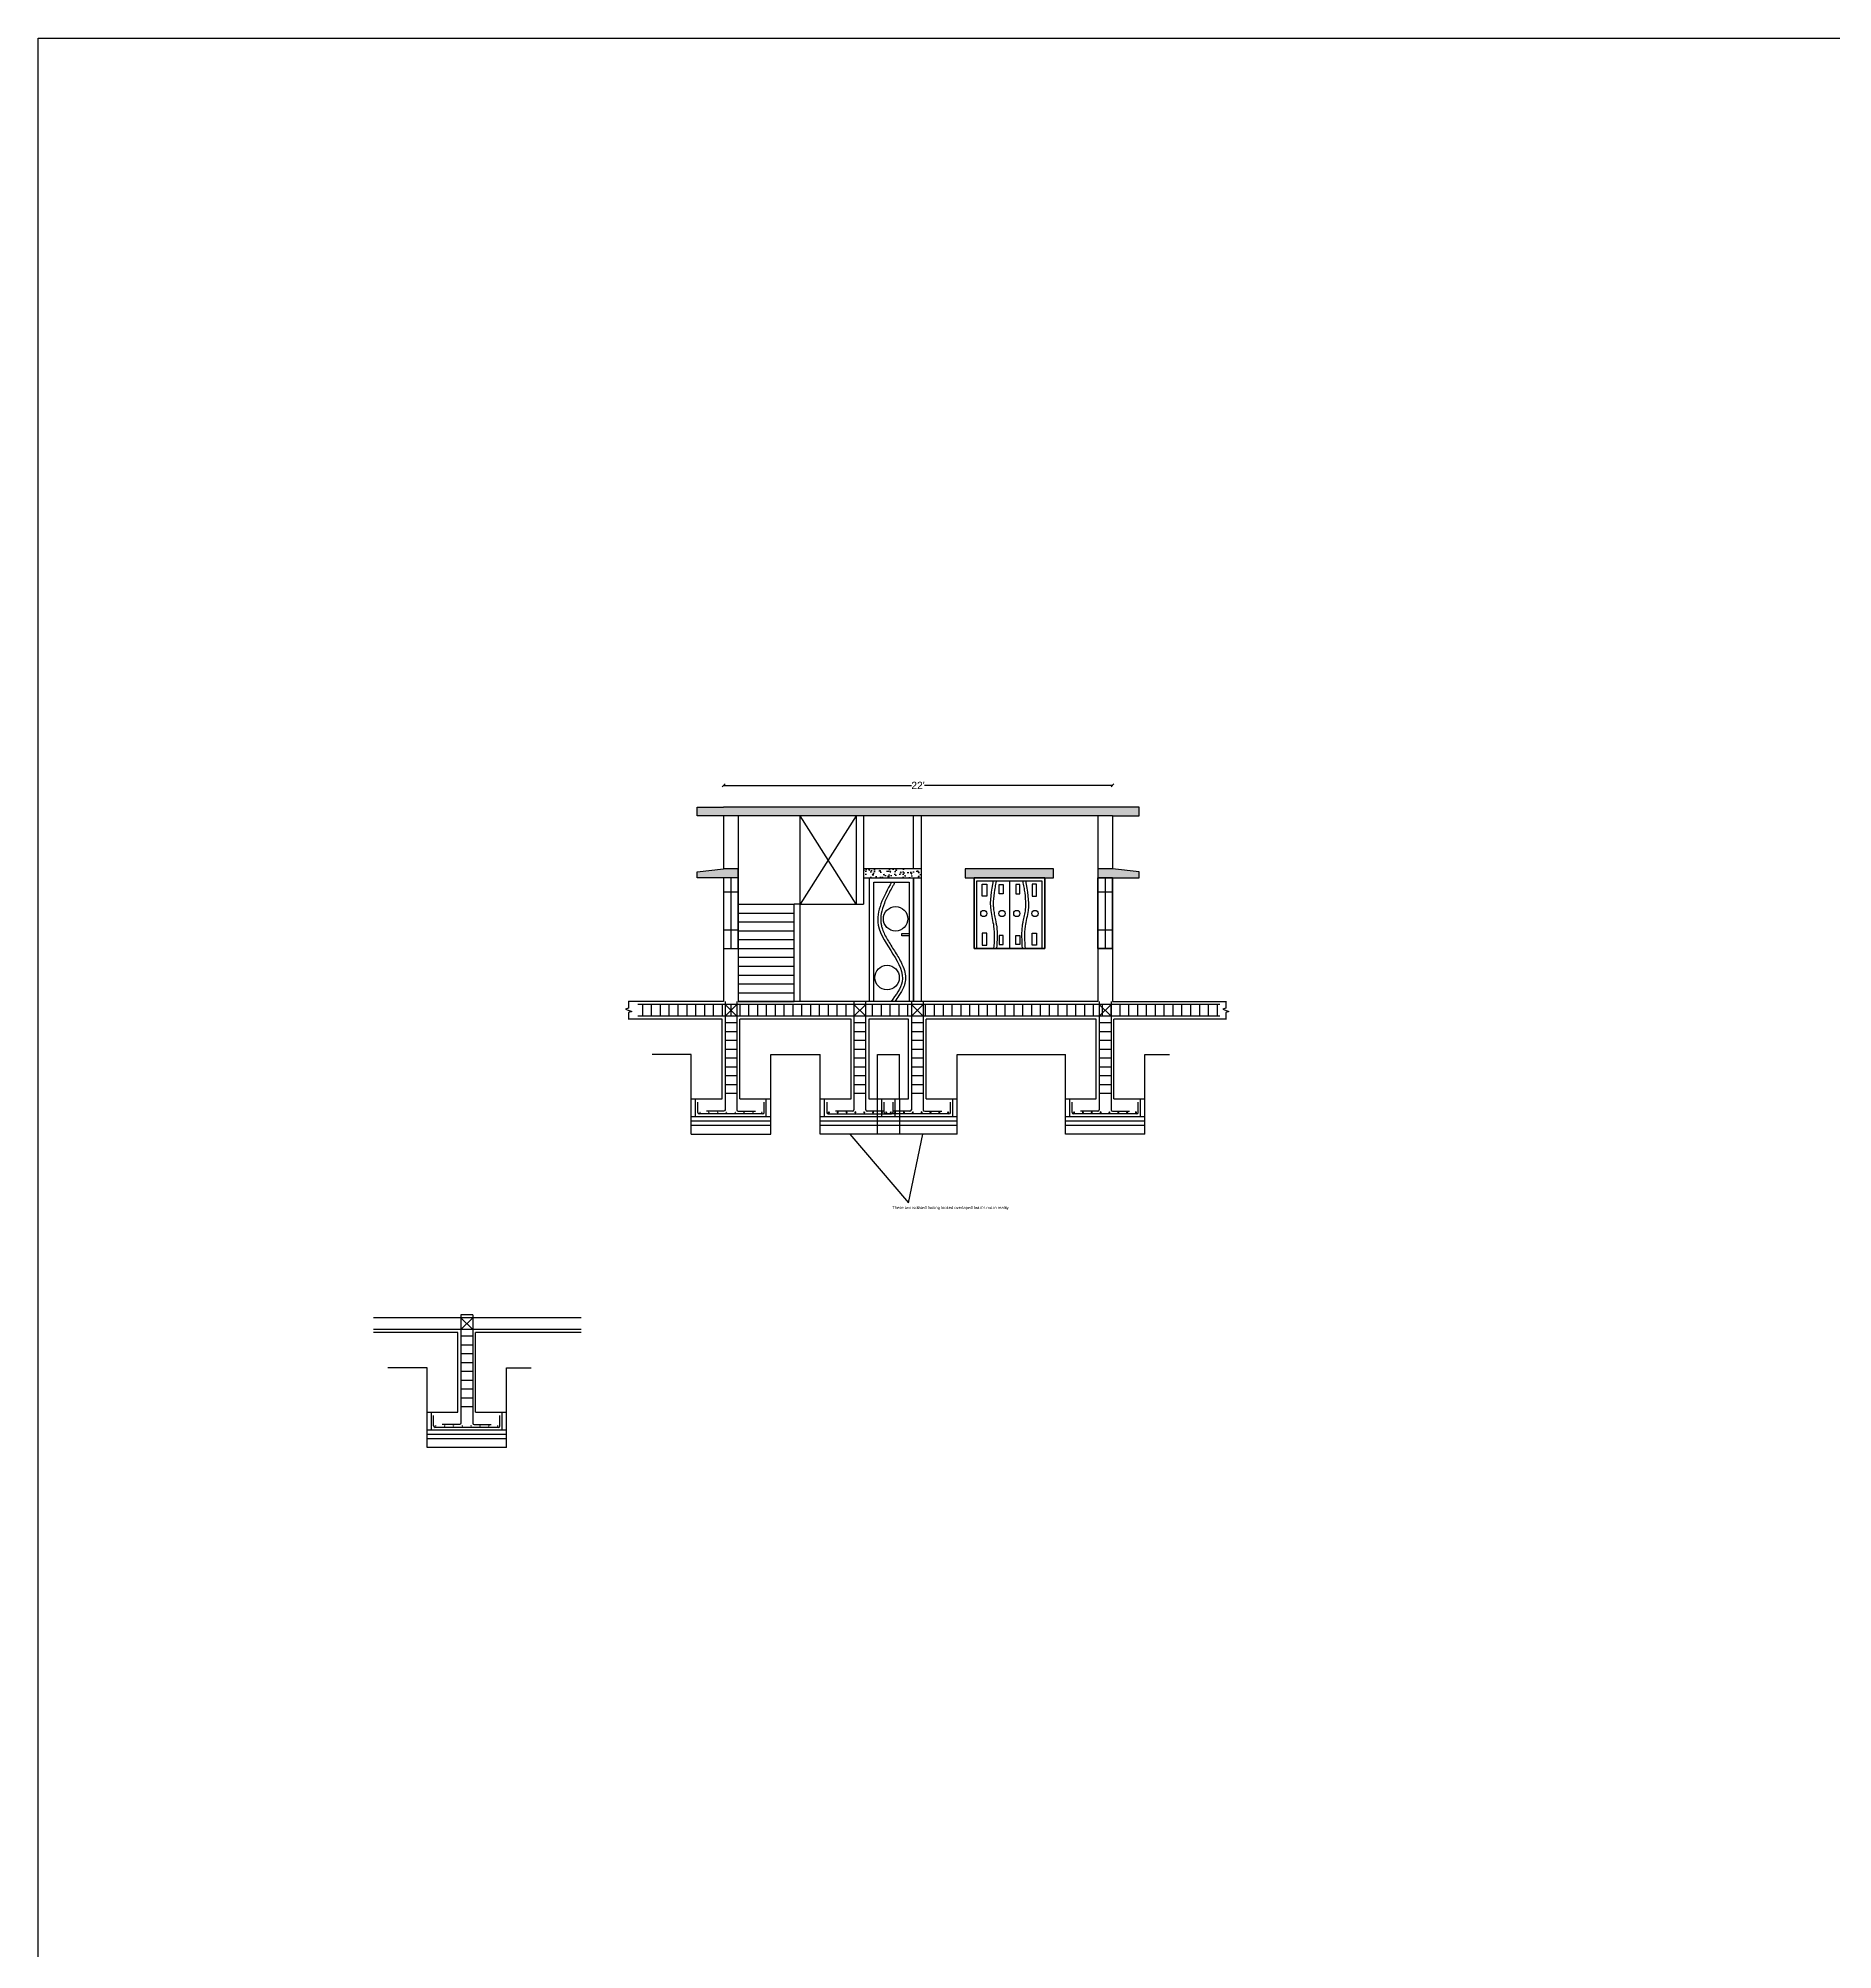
# Model space of a CAD drawing. Header units: inches. Extents: x -8688 to 264, y -379 to 2217.
# Drawn here: x -8688 to -7469, y 919 to 2217 of the extents above; entities that cross this region are included whole.
import ezdxf

# ---------------------------------------------------------------- set-up
doc = ezdxf.new("R2010")
doc.units = ezdxf.units.IN
doc.header["$MEASUREMENT"] = 0
doc.layers.add('W', color=60, linetype='Continuous')
doc.styles.get("Standard").update_dxf_attribs({"font": 'arial.ttf'})
doc.dimstyles.get("Standard").update_dxf_attribs({"dimtxt": 5, "dimasz": 2, "dimexe": 0.18, "dimexo": 0.0625, "dimgap": 0.09, "dimtad": 0, "dimtih": 1, "dimtoh": 1, "dimdec": 3, "dimdsep": 46, "dimlunit": 3, "dimtxsty": 'Standard', "dimblk": 'OBLIQUE', "dimcen": 2, "dimse1": 1, "dimse2": 1, "dimclrd": 2, "dimadec": 0, "dimazin": 0, "dimtfac": 1, "dimtdec": 3, "dimtofl": 0, "dimtmove": 0, "dimatfit": 3, "dimfxl": 1, "dimtolj": 1, "dimtzin": 0, "dimarcsym": 0})
pattern_1 = [(50, (-9908.541, 882.909), (7.172602, -0.627521), [0.75, -8.25]), (355, (-9908.541, 882.909), (-1.387513, 7.521921), [0.6, -6.6]), (100.45144, (-9907.943, 882.857), (5.785088, 6.8944), [0.637402, -7.01142]), (46.1842, (-9908.541, 884.909), (10.672413, -1.655193), [1.125, -12.375]), (96.63564, (-9907.652, 884.771), (9.34662, 9.741186), [0.956103, -10.51714]), (351.18416, (-9908.541, 884.909), (9.34662, 9.741186), [0.9, -9.9]), (21, (-9907.541, 884.409), (5.96907, -4.026189), [0.75, -8.25]), (326, (-9907.541, 884.409), (2.433153, 7.2515), [0.6, -6.6]), (71.45144, (-9907.0436, 884.0736), (8.402224, 3.225312), [0.637402, -7.01142]), (37.5, (-9908.541, 882.909), (0.1215986, 3.3289385), [0, -6.52, 0, -6.7, 0, -6.625]), (7.5, (-9908.541, 882.909), (2.6306954, 3.944117), [0, -3.82, 0, -6.37, 0, -2.525]), (327.5, (-9910.771, 882.909), (5.3382244, -0.2255487), [0, -2.5, 0, -7.8, 0, -10.35]), (317.5, (-9911.771, 882.909), (5.831862, 1.00105), [0, -3.25, 0, -5.18, 0, -7.35])]

# ---------------------------------------------------------------- blocks, each defined once
blk = doc.blocks.new('_Oblique')
at = {"color": 0, "linetype": 'ByBlock', "lineweight": -2}
blk.add_line((-0.5, -0.5), (0.5, 0.5), dxfattribs=at)
blk = doc.blocks.new('*D27')
at = {"color": 2, "lineweight": -2, "transparency": 16777216}
for p, q in [((-8222.4, 1709.3), (-8094.8, 1709.3)), ((-7958.4, 1709.3), (-8086, 1709.3))]:
    blk.add_line(p, q, dxfattribs=at)
at = {"layer": 'Defpoints', "color": 0, "transparency": 16777216}
for p in [(-8222.4, 1709.3), (-8222.4, 1688.6), (-7958.4, 1694.6)]:
    blk.add_point(p, dxfattribs=at)
at = {"color": 2, "lineweight": -2, "transparency": 16777216, "xscale": 2, "yscale": 2, "zscale": 2, "rotation": 180}
blk.add_blockref('_Oblique', (-8222.4, 1709.3), dxfattribs=at)
at = {"color": 2, "lineweight": -2, "transparency": 16777216, "xscale": 2, "yscale": 2, "zscale": 2}
blk.add_blockref('_Oblique', (-7958.4, 1709.3), dxfattribs=at)
at = {"color": 0, "transparency": 16777216, "insert": (-8090.4, 1709.3), "char_height": 5, "attachment_point": 5}
blk.add_mtext("\\A1;22'", dxfattribs=at)

msp = doc.modelspace()

# ---------------------------------------------------------------- hatches: boundary and pattern name
h = msp.add_hatch()
h.set_pattern_fill('AR-CONC', color=256)
h.set_pattern_definition(pattern_1)
h.paths.add_polyline_path([(-8222.3819, 1694.5892), (-8240.3819, 1694.5892), (-8240.3819, 1688.5892), (-8222.3819, 1688.5892), (-8088.3819, 1688.5892), (-7968.3819, 1688.5892), (-7958.3819, 1688.5892), (-7940.3819, 1688.5892), (-7940.3819, 1694.5892), (-7958.3819, 1694.5892)])
h.paths.add_polyline_path([(-8222.3819, 1646.5892), (-8212.3819, 1646.5892), (-8212.3819, 1652.5892), (-8222.3819, 1652.5892), (-8240.3819, 1650.5892), (-8240.3819, 1646.5892)])
h.paths.add_polyline_path([(-7958.3819, 1646.5892), (-7940.3819, 1646.5892), (-7940.3819, 1650.5892), (-7958.3819, 1652.5892), (-7968.3819, 1652.5892), (-7968.3819, 1646.5892)])
h.paths.add_polyline_path([(-8004.3819, 1646.5892), (-7998.3819, 1646.5892), (-7998.3819, 1652.5892), (-8058.3819, 1652.5892), (-8058.3819, 1646.5892), (-8052.3819, 1646.5892)])
h = msp.add_hatch()
h.set_pattern_fill('AR-CONC', color=256)
h.set_pattern_definition(pattern_1)
h.paths.add_polyline_path([(-8093.3819, 1646.5892), (-8088.3819, 1646.5892), (-8088.3819, 1652.5892), (-8127.3819, 1652.5892), (-8127.3819, 1646.5892), (-8123.3819, 1646.5892)])

# ---------------------------------------------------------------- linework, layer by layer
for p, q in [((-8240.3819, 1688.5892), (-8240.3819, 1694.5892)), ((-8240.3819, 1694.5892), (-8222.3819, 1694.5892)), ((-8222.3819, 1688.5892), (-8240.3819, 1688.5892)), ((-7958.3819, 1694.5892), (-8222.3819, 1694.5892)), ((-8088.3819, 1688.5892), (-8222.3819, 1688.5892)), ((-8222.3819, 1688.5892), (-8222.3819, 1652.5892)), ((-8212.3819, 1688.5892), (-8212.3819, 1562.5892)), ((-8170.3819, 1628.5892), (-8170.3819, 1688.5892)), ((-8132.3819, 1628.5892), (-8170.3819, 1688.5892)), ((-8132.3819, 1688.5892), (-8170.3819, 1628.5892)), ((-8132.3819, 1688.5892), (-8132.3819, 1628.5892)), ((-8127.3819, 1688.5892), (-8127.3819, 1628.5892)), ((-8093.3819, 1652.5892), (-8093.3819, 1688.5892)), ((-8088.3819, 1688.5892), (-8088.3819, 1562.5892)), ((-7968.3819, 1688.5892), (-8088.3819, 1688.5892)), ((-7958.3819, 1688.5892), (-7968.3819, 1688.5892)), ((-7968.3819, 1688.5892), (-7968.3819, 1562.5892)), ((-7940.3819, 1694.5892), (-7958.3819, 1694.5892)), ((-7958.3819, 1688.5892), (-7958.3819, 1652.5892)), ((-7958.3819, 1688.5892), (-7940.3819, 1688.5892)), ((-7940.3819, 1688.5892), (-7940.3819, 1694.5892)), ((-8240.3819, 1650.5892), (-8222.3819, 1652.5892)), ((-8240.3819, 1646.5892), (-8240.3819, 1650.5892)), ((-8212.3819, 1652.5892), (-8222.3819, 1652.5892)), ((-8212.3819, 1646.5892), (-8212.3819, 1652.5892)), ((-7958.3819, 1652.5892), (-7968.3819, 1652.5892)), ((-7940.3819, 1650.5892), (-7958.3819, 1652.5892)), ((-7940.3819, 1646.5892), (-7940.3819, 1650.5892)), ((-8222.3819, 1646.5892), (-8240.3819, 1646.5892)), ((-8212.3819, 1646.5892), (-8222.3819, 1646.5892)), ((-8222.3819, 1646.5892), (-8222.3819, 1562.5892)), ((-8093.3819, 1562.5892), (-8093.3819, 1646.5892)), ((-8028.3819, 1646.5892), (-8052.3819, 1646.5892)), ((-8052.3819, 1646.5892), (-8052.3819, 1598.5892)), ((-8004.3819, 1646.5892), (-8028.3819, 1646.5892)), ((-8004.3819, 1598.5892), (-8004.3819, 1646.5892)), ((-7968.3819, 1598.5892), (-7968.3819, 1646.5892)), ((-7968.3819, 1646.5892), (-7958.3819, 1646.5892)), ((-7963.3819, 1646.5892), (-7963.3819, 1598.5892)), ((-7958.3819, 1646.5892), (-7958.3819, 1562.5892)), ((-7958.3819, 1646.5892), (-7940.3819, 1646.5892)), ((-7958.3819, 1646.5892), (-7958.3819, 1598.5892)), ((-8212.3819, 1628.5892), (-8174.3819, 1628.5892)), ((-8212.3819, 1622.5892), (-8174.3819, 1622.5892)), ((-8174.3819, 1562.5892), (-8174.3819, 1628.5892)), ((-8170.3819, 1628.5892), (-8174.3819, 1628.5892)), ((-8170.3819, 1562.5892), (-8170.3819, 1628.5892)), ((-8170.3819, 1628.5892), (-8127.3819, 1628.5892)), ((-8212.3819, 1616.5892), (-8174.3819, 1616.5892)), ((-8212.3819, 1610.5892), (-8174.3819, 1610.5892)), ((-8212.3819, 1604.5892), (-8174.3819, 1604.5892)), ((-8212.3819, 1598.5892), (-8174.3819, 1598.5892)), ((-8052.3819, 1598.5892), (-8004.3819, 1598.5892)), ((-7958.3819, 1598.5892), (-7968.3819, 1598.5892)), ((-8212.3819, 1592.5892), (-8174.3819, 1592.5892)), ((-8212.3819, 1586.5892), (-8174.3819, 1586.5892)), ((-8212.3819, 1580.5892), (-8174.3819, 1580.5892)), ((-8212.3819, 1574.5892), (-8174.3819, 1574.5892)), ((-8222.3819, 1562.5892), (-8286.8265, 1562.5892)), ((-8213.3819, 1552.5892), (-8221.3819, 1560.5892)), ((-8213.3819, 1560.5892), (-8221.3819, 1552.5892)), ((-8212.3819, 1568.5892), (-8174.3819, 1568.5892)), ((-8132.3819, 1562.5892), (-8212.3819, 1562.5892)), ((-8212.3819, 1562.5892), (-8174.3819, 1562.5892)), ((-8125.8819, 1552.5892), (-8133.8819, 1560.5892)), ((-8125.8819, 1560.5892), (-8133.8819, 1552.5892)), ((-8127.3819, 1562.5892), (-8132.3819, 1562.5892)), ((-8093.3819, 1562.5892), (-8127.3819, 1562.5892)), ((-8086.8819, 1562.5892), (-8094.8819, 1562.5892)), ((-8086.8819, 1552.5892), (-8094.8819, 1560.5892)), ((-8086.8819, 1560.5892), (-8094.8819, 1552.5892)), ((-8088.3819, 1562.5892), (-8093.3819, 1562.5892)), ((-7968.3819, 1562.5892), (-8088.3819, 1562.5892)), ((-7959.3819, 1552.5892), (-7967.3819, 1560.5892)), ((-7959.3819, 1560.5892), (-7967.3819, 1552.5892)), ((-7958.3819, 1562.5892), (-7881.5289, 1562.5892)), ((-8280.5927, 1550.5892), (-8286.8265, 1550.5892)), ((-8223.3819, 1496.5892), (-8223.3819, 1550.5892)), ((-8211.3819, 1496.5892), (-8211.3819, 1550.5892)), ((-8096.8819, 1496.5892), (-8096.8819, 1550.5892)), ((-8052.1382, 1550.5892), (-8084.8819, 1550.5892)), ((-8084.8819, 1496.5892), (-8084.8819, 1550.5892)), ((-7990.3819, 1550.5892), (-8084.8819, 1550.5892)), ((-7969.3819, 1550.5892), (-7990.3819, 1550.5892)), ((-7969.3819, 1496.5892), (-7969.3819, 1550.5892)), ((-7957.3819, 1496.5892), (-7957.3819, 1550.5892)), ((-7885.6382, 1550.5892), (-7957.3819, 1550.5892)), ((-7881.5289, 1550.5892), (-7885.6382, 1550.5892)), ((-8244.3819, 1526.5892), (-8270.9027, 1526.5892)), ((-8244.3819, 1496.5892), (-8244.3819, 1526.5892)), ((-8190.3819, 1496.5892), (-8190.3819, 1526.5892)), ((-8190.3819, 1526.5892), (-8156.8819, 1526.5892)), ((-8117.8819, 1496.5892), (-8117.8819, 1526.5892)), ((-8117.8819, 1526.5892), (-8102.8819, 1526.5892)), ((-8063.8819, 1496.5892), (-8063.8819, 1526.5892)), ((-8063.8819, 1526.5892), (-7990.3819, 1526.5892)), ((-7990.3819, 1496.5892), (-7990.3819, 1526.5892)), ((-7936.3819, 1496.5892), (-7936.3819, 1526.5892)), ((-7936.3819, 1526.5892), (-7919.5914, 1526.5892)), ((-8244.3819, 1472.5892), (-8244.3819, 1496.5892)), ((-8244.3819, 1496.5892), (-8223.3819, 1496.5892)), ((-8241.3819, 1484.5892), (-8241.3819, 1496.5892)), ((-8211.3819, 1496.5892), (-8190.3819, 1496.5892)), ((-8193.3819, 1484.5892), (-8193.3819, 1496.5892)), ((-8190.3819, 1472.5892), (-8190.3819, 1496.5892)), ((-8153.8819, 1484.5892), (-8153.8819, 1496.5892)), ((-8117.8819, 1472.5892), (-8117.8819, 1496.5892)), ((-8117.8819, 1496.5892), (-8096.8819, 1496.5892)), ((-8114.8819, 1484.5892), (-8114.8819, 1496.5892)), ((-8105.8819, 1484.5892), (-8105.8819, 1496.5892)), ((-8084.8819, 1496.5892), (-8063.8819, 1496.5892)), ((-8066.8819, 1484.5892), (-8066.8819, 1496.5892)), ((-8063.8819, 1472.5892), (-8063.8819, 1496.5892)), ((-7990.3819, 1472.5892), (-7990.3819, 1496.5892)), ((-7990.3819, 1496.5892), (-7969.3819, 1496.5892)), ((-7987.3819, 1484.5892), (-7987.3819, 1496.5892)), ((-7957.3819, 1496.5892), (-7936.3819, 1496.5892)), ((-7939.3819, 1484.5892), (-7939.3819, 1496.5892)), ((-7936.3819, 1472.5892), (-7936.3819, 1496.5892)), ((-8244.3819, 1484.5892), (-8190.3819, 1484.5892)), ((-8244.3819, 1481.5892), (-8190.3819, 1481.5892)), ((-8156.8819, 1484.5892), (-8102.8819, 1484.5892)), ((-8156.8819, 1481.5892), (-8102.8819, 1481.5892)), ((-8117.8819, 1484.5892), (-8063.8819, 1484.5892)), ((-8117.8819, 1481.5892), (-8063.8819, 1481.5892)), ((-7990.3819, 1484.5892), (-7936.3819, 1484.5892)), ((-7990.3819, 1481.5892), (-7936.3819, 1481.5892)), ((-8244.3819, 1478.5892), (-8190.3819, 1478.5892)), ((-8244.3819, 1472.5892), (-8190.3819, 1472.5892)), ((-8156.8819, 1478.5892), (-8102.8819, 1478.5892)), ((-8136.7494, 1472.5892), (-8096.7617, 1425.8034)), ((-8117.8819, 1478.5892), (-8063.8819, 1478.5892)), ((-8063.8819, 1472.5892), (-8117.8819, 1472.5892)), ((-8096.7617, 1425.8034), (-8087.1941, 1472.5892)), ((-7990.3819, 1478.5892), (-7936.3819, 1478.5892)), ((-7936.3819, 1472.5892), (-7990.3819, 1472.5892)), ((-8402.7027, 1283.8437), (-8402.7027, 1337.8437)), ((-8392.7027, 1339.8437), (-8400.7027, 1347.8437)), ((-8392.7027, 1347.8437), (-8400.7027, 1339.8437)), ((-8390.7027, 1283.8437), (-8390.7027, 1337.8437)), ((-8423.7027, 1313.8437), (-8450.2236, 1313.8437)), ((-8423.7027, 1283.8437), (-8423.7027, 1313.8437)), ((-8369.7027, 1283.8437), (-8369.7027, 1313.8437)), ((-8369.7027, 1313.8437), (-8352.9122, 1313.8437)), ((-8423.7027, 1259.8437), (-8423.7027, 1283.8437)), ((-8423.7027, 1283.8437), (-8402.7027, 1283.8437)), ((-8420.7027, 1271.8437), (-8420.7027, 1283.8437)), ((-8390.7027, 1283.8437), (-8369.7027, 1283.8437)), ((-8372.7027, 1271.8437), (-8372.7027, 1283.8437)), ((-8369.7027, 1259.8437), (-8369.7027, 1283.8437)), ((-8423.7027, 1271.8437), (-8369.7027, 1271.8437)), ((-8423.7027, 1268.8437), (-8369.7027, 1268.8437)), ((-8423.7027, 1265.8437), (-8369.7027, 1265.8437)), ((-8369.7027, 1259.8437), (-8423.7027, 1259.8437))]:
    msp.add_line(p, q)
at = {"color": 40, "true_color": 0xf8d731}
for p, q in [((-8088.3819, 1652.5892), (-8127.3819, 1652.5892)), ((-8127.3819, 1652.5892), (-8127.3819, 1646.5892)), ((-7998.3819, 1652.5892), (-8058.3819, 1652.5892)), ((-8058.3819, 1652.5892), (-8058.3819, 1646.5892)), ((-7998.3819, 1646.5892), (-7998.3819, 1652.5892)), ((-8127.3819, 1646.5892), (-8123.3819, 1646.5892)), ((-8120.3819, 1562.5892), (-8120.3819, 1643.5892)), ((-8120.3819, 1643.5892), (-8096.3819, 1643.5892)), ((-8096.3819, 1643.5892), (-8096.3819, 1562.5892)), ((-8093.3819, 1646.5892), (-8088.3819, 1646.5892)), ((-8058.3819, 1646.5892), (-8052.3819, 1646.5892)), ((-8052.3819, 1598.5892), (-8052.3819, 1646.5892)), ((-8052.3819, 1646.5892), (-7998.3819, 1646.5892)), ((-8052.3819, 1646.5892), (-8004.3819, 1646.5892)), ((-8050.3819, 1598.5892), (-8050.3819, 1644.5892)), ((-8050.3819, 1644.5892), (-8006.3819, 1644.5892)), ((-8028.3819, 1644.5892), (-8028.3819, 1598.5892)), ((-8006.3819, 1644.5892), (-8006.3819, 1598.5892)), ((-8004.3819, 1646.5892), (-8004.3819, 1598.5892)), ((-8004.3819, 1598.5892), (-8052.3819, 1598.5892))]:
    msp.add_line(p, q, dxfattribs=at)
at = {"color": 1}
for p, q in [((-8277.2192, 1552.5892), (-8277.2192, 1560.5892)), ((-8271.2192, 1552.5892), (-8271.2192, 1560.5892)), ((-8265.2192, 1552.5892), (-8265.2192, 1560.5892)), ((-8259.2192, 1552.5892), (-8259.2192, 1560.5892)), ((-8253.2192, 1552.5892), (-8253.2192, 1560.5892)), ((-8247.2192, 1552.5892), (-8247.2192, 1560.5892)), ((-8241.2192, 1552.5892), (-8241.2192, 1560.5892)), ((-8235.2192, 1552.5892), (-8235.2192, 1560.5892)), ((-8229.2192, 1552.5892), (-8229.2192, 1560.5892)), ((-8223.2192, 1552.5892), (-8223.2192, 1560.5892)), ((-8217.2192, 1552.5892), (-8217.2192, 1560.5892)), ((-8211.2192, 1552.5892), (-8211.2192, 1560.5892)), ((-8205.2192, 1552.5892), (-8205.2192, 1560.5892)), ((-8199.2192, 1552.5892), (-8199.2192, 1560.5892)), ((-8193.2192, 1552.5892), (-8193.2192, 1560.5892)), ((-8156.8819, 1560.5892), (-8193.0927, 1560.5892)), ((-8187.2192, 1552.5892), (-8187.2192, 1560.5892)), ((-8181.2192, 1552.5892), (-8181.2192, 1560.5892)), ((-8175.2192, 1552.5892), (-8175.2192, 1560.5892)), ((-8169.2192, 1552.5892), (-8169.2192, 1560.5892)), ((-8163.2192, 1552.5892), (-8163.2192, 1560.5892)), ((-8157.2192, 1552.5892), (-8157.2192, 1560.5892)), ((-8052.1382, 1560.5892), (-8156.8819, 1560.5892)), ((-8151.2192, 1552.5892), (-8151.2192, 1560.5892)), ((-8145.2192, 1552.5892), (-8145.2192, 1560.5892)), ((-8139.2192, 1552.5892), (-8139.2192, 1560.5892)), ((-8133.8819, 1562.5892), (-8133.8819, 1489.1059)), ((-8125.8819, 1489.1059), (-8125.8819, 1562.5892)), ((-8121.2192, 1552.5892), (-8121.2192, 1560.5892)), ((-8115.2192, 1552.5892), (-8115.2192, 1560.5892)), ((-8109.2192, 1552.5892), (-8109.2192, 1560.5892)), ((-8103.2192, 1552.5892), (-8103.2192, 1560.5892)), ((-8097.2192, 1552.5892), (-8097.2192, 1560.5892)), ((-8094.8819, 1562.5892), (-8094.8819, 1489.1059)), ((-8086.8819, 1562.5892), (-8086.8819, 1489.1059)), ((-8085.2192, 1552.5892), (-8085.2192, 1560.5892)), ((-8079.2192, 1552.5892), (-8079.2192, 1560.5892)), ((-8073.2192, 1552.5892), (-8073.2192, 1560.5892)), ((-8067.2192, 1552.5892), (-8067.2192, 1560.5892)), ((-8061.2192, 1552.5892), (-8061.2192, 1560.5892)), ((-8055.2192, 1552.5892), (-8055.2192, 1560.5892)), ((-8049.2192, 1552.5892), (-8049.2192, 1560.5892)), ((-8043.2192, 1552.5892), (-8043.2192, 1560.5892)), ((-8037.2192, 1552.5892), (-8037.2192, 1560.5892)), ((-8031.2192, 1552.5892), (-8031.2192, 1560.5892)), ((-7885.6382, 1560.5892), (-8026.5927, 1560.5892)), ((-8025.2192, 1552.5892), (-8025.2192, 1560.5892)), ((-8019.2192, 1552.5892), (-8019.2192, 1560.5892)), ((-8013.2192, 1552.5892), (-8013.2192, 1560.5892)), ((-8007.2192, 1552.5892), (-8007.2192, 1560.5892)), ((-8001.2192, 1552.5892), (-8001.2192, 1560.5892)), ((-7995.2192, 1552.5892), (-7995.2192, 1560.5892)), ((-7989.2192, 1552.5892), (-7989.2192, 1560.5892)), ((-7983.2192, 1552.5892), (-7983.2192, 1560.5892)), ((-7977.2192, 1552.5892), (-7977.2192, 1560.5892)), ((-7971.2192, 1552.5892), (-7971.2192, 1560.5892)), ((-7967.3819, 1562.5892), (-7967.3819, 1489.1059)), ((-7965.2192, 1552.5892), (-7965.2192, 1560.5892)), ((-7959.3819, 1562.5892), (-7959.3819, 1489.1059)), ((-7959.2192, 1552.5892), (-7959.2192, 1560.5892)), ((-7953.2192, 1552.5892), (-7953.2192, 1560.5892)), ((-7947.2192, 1552.5892), (-7947.2192, 1560.5892)), ((-7941.2192, 1552.5892), (-7941.2192, 1560.5892)), ((-7935.2192, 1552.5892), (-7935.2192, 1560.5892)), ((-7929.2192, 1552.5892), (-7929.2192, 1560.5892)), ((-7923.2192, 1552.5892), (-7923.2192, 1560.5892)), ((-7917.2192, 1552.5892), (-7917.2192, 1560.5892)), ((-7911.2192, 1552.5892), (-7911.2192, 1560.5892)), ((-7905.2192, 1552.5892), (-7905.2192, 1560.5892)), ((-7899.2192, 1552.5892), (-7899.2192, 1560.5892)), ((-7893.2192, 1552.5892), (-7893.2192, 1560.5892)), ((-7887.2192, 1552.5892), (-7887.2192, 1560.5892)), ((-8213.3819, 1548.1059), (-8221.3819, 1548.1059)), ((-8156.8819, 1552.5892), (-8193.0927, 1552.5892)), ((-8052.1382, 1552.5892), (-8156.8819, 1552.5892)), ((-8117.8819, 1552.5892), (-8154.0927, 1552.5892)), ((-8125.8819, 1548.1059), (-8133.8819, 1548.1059)), ((-8013.1382, 1552.5892), (-8117.8819, 1552.5892)), ((-8086.8819, 1548.1059), (-8094.8819, 1548.1059)), ((-7990.3819, 1552.5892), (-8026.5927, 1552.5892)), ((-7885.6382, 1552.5892), (-7990.3819, 1552.5892)), ((-7959.3819, 1548.1059), (-7967.3819, 1548.1059)), ((-8213.3819, 1542.1059), (-8221.3819, 1542.1059)), ((-8213.3819, 1536.1059), (-8221.3819, 1536.1059)), ((-8125.8819, 1542.1059), (-8133.8819, 1542.1059)), ((-8125.8819, 1536.1059), (-8133.8819, 1536.1059)), ((-8086.8819, 1542.1059), (-8094.8819, 1542.1059)), ((-8086.8819, 1536.1059), (-8094.8819, 1536.1059)), ((-7959.3819, 1542.1059), (-7967.3819, 1542.1059)), ((-7959.3819, 1536.1059), (-7967.3819, 1536.1059)), ((-8213.3819, 1530.1059), (-8221.3819, 1530.1059)), ((-8213.3819, 1524.1059), (-8221.3819, 1524.1059)), ((-8125.8819, 1530.1059), (-8133.8819, 1530.1059)), ((-8125.8819, 1524.1059), (-8133.8819, 1524.1059)), ((-8086.8819, 1530.1059), (-8094.8819, 1530.1059)), ((-8086.8819, 1524.1059), (-8094.8819, 1524.1059)), ((-7959.3819, 1530.1059), (-7967.3819, 1530.1059)), ((-7959.3819, 1524.1059), (-7967.3819, 1524.1059)), ((-8213.3819, 1518.1059), (-8221.3819, 1518.1059)), ((-8213.3819, 1512.1059), (-8221.3819, 1512.1059)), ((-8213.3819, 1506.1059), (-8221.3819, 1506.1059)), ((-8125.8819, 1518.1059), (-8133.8819, 1518.1059)), ((-8125.8819, 1512.1059), (-8133.8819, 1512.1059)), ((-8125.8819, 1506.1059), (-8133.8819, 1506.1059)), ((-8086.8819, 1518.1059), (-8094.8819, 1518.1059)), ((-8086.8819, 1512.1059), (-8094.8819, 1512.1059)), ((-8086.8819, 1506.1059), (-8094.8819, 1506.1059)), ((-7959.3819, 1518.1059), (-7967.3819, 1518.1059)), ((-7959.3819, 1512.1059), (-7967.3819, 1512.1059)), ((-7959.3819, 1506.1059), (-7967.3819, 1506.1059)), ((-8239.8819, 1487.2187), (-8239.8819, 1494.2187)), ((-8213.3819, 1500.1059), (-8221.3819, 1500.1059)), ((-8194.8819, 1487.2187), (-8194.8819, 1494.2187)), ((-8125.8819, 1500.1059), (-8133.8819, 1500.1059)), ((-8113.3819, 1487.2187), (-8113.3819, 1494.2187)), ((-8086.8819, 1500.1059), (-8094.8819, 1500.1059)), ((-8068.3819, 1487.2187), (-8068.3819, 1494.2187)), ((-7985.8819, 1487.2187), (-7985.8819, 1494.2187)), ((-7959.3819, 1500.1059), (-7967.3819, 1500.1059)), ((-7940.8819, 1487.2187), (-7940.8819, 1494.2187)), ((-8195.8819, 1486.2187), (-8238.8819, 1486.2187)), ((-8134.8819, 1488.1059), (-8146.5042, 1488.1059)), ((-8113.2595, 1488.1059), (-8124.8819, 1488.1059)), ((-8069.3819, 1486.2187), (-8112.3819, 1486.2187)), ((-8095.8819, 1488.1059), (-8107.5042, 1488.1059)), ((-8085.8819, 1488.1059), (-8074.2595, 1488.1059)), ((-7941.8819, 1486.2187), (-7984.8819, 1486.2187)), ((-7968.3819, 1488.1059), (-7980.0042, 1488.1059)), ((-7958.3819, 1488.1059), (-7946.7595, 1488.1059)), ((-8392.7027, 1335.3604), (-8400.7027, 1335.3604)), ((-8392.7027, 1329.3604), (-8400.7027, 1329.3604)), ((-8392.7027, 1323.3604), (-8400.7027, 1323.3604)), ((-8392.7027, 1317.3604), (-8400.7027, 1317.3604)), ((-8392.7027, 1311.3604), (-8400.7027, 1311.3604)), ((-8392.7027, 1305.3604), (-8400.7027, 1305.3604)), ((-8392.7027, 1299.3604), (-8400.7027, 1299.3604)), ((-8392.7027, 1293.3604), (-8400.7027, 1293.3604)), ((-8392.7027, 1287.3604), (-8400.7027, 1287.3604)), ((-8419.2027, 1274.4732), (-8419.2027, 1281.4732)), ((-8375.2027, 1273.4732), (-8418.2027, 1273.4732)), ((-8374.2027, 1274.4732), (-8374.2027, 1281.4732))]:
    msp.add_line(p, q, dxfattribs=at)
for points in [[(-8687.598, 2216.6133), (-3216.8643, 2216.6133), (-3216.8643, -379.0827), (-8687.598, -379.0827)], [(-8046.8189, 1642.2581), (-8043.7496, 1642.2581), (-8043.7496, 1634.2258), (-8046.8189, 1634.2258)], [(-8035.4184, 1641.966), (-8032.6413, 1641.966), (-8032.6413, 1635.6862), (-8035.4184, 1635.6862)], [(-8021.3453, 1641.966), (-8024.1224, 1641.966), (-8024.1224, 1635.6862), (-8021.3453, 1635.6862)], [(-8009.9448, 1642.2581), (-8013.0142, 1642.2581), (-8013.0142, 1634.2258), (-8009.9448, 1634.2258)], [(-8046.8189, 1600.9203), (-8043.7496, 1600.9203), (-8043.7496, 1608.9526), (-8046.8189, 1608.9526)], [(-8035.4184, 1601.2124), (-8032.6413, 1601.2124), (-8032.6413, 1607.4922), (-8035.4184, 1607.4922)], [(-8021.3453, 1601.2124), (-8024.1224, 1601.2124), (-8024.1224, 1607.4922), (-8021.3453, 1607.4922)], [(-8009.9448, 1600.9203), (-8013.0142, 1600.9203), (-8013.0142, 1608.9526), (-8009.9448, 1608.9526)]]:
    msp.add_lwpolyline(points, close=True)
at = {"color": 40, "true_color": 0xf8d731}
msp.add_lwpolyline([(-8123.3819, 1562.5892), (-8123.3819, 1646.5892), (-8093.3819, 1646.5892), (-8093.3819, 1562.5892)], dxfattribs=at)
at = {"color": 32, "true_color": 0xcd6928}
msp.add_lwpolyline([(-8101.3956, 1608.6813), (-8096.3819, 1608.6813), (-8096.3819, 1607.2012), (-8101.3956, 1607.2012)], close=True, dxfattribs=at)
at = {"linetype": 'Continuous'}
for points in [[(-8286.8265, 1562.7692), (-8286.8265, 1558.0892), (-8288.8871, 1557.3392), (-8284.7659, 1555.8392), (-8286.8265, 1555.0892), (-8286.8265, 1550.4092)], [(-7881.5289, 1562.7692), (-7881.5289, 1558.0892), (-7883.5895, 1557.3392), (-7879.4683, 1555.8392), (-7881.5289, 1555.0892), (-7881.5289, 1550.4092)]]:
    msp.add_lwpolyline(points, dxfattribs=at)
at = {"color": 1}
for points in [[(-8139.6382, 1560.5892), (-8244.3819, 1560.5892), (-8280.5927, 1560.5892)], [(-8013.1382, 1560.5892), (-8117.8819, 1560.5892), (-8154.0927, 1560.5892)], [(-8139.6382, 1552.5892), (-8244.3819, 1552.5892), (-8280.5927, 1552.5892)], [(-8318.959, 1347.8437), (-8423.7027, 1347.8437), (-8459.9136, 1347.8437)], [(-8318.959, 1339.8437), (-8423.7027, 1339.8437), (-8459.9136, 1339.8437)]]:
    msp.add_lwpolyline(points, dxfattribs=at)
for points in [[(-8221.3819, 1562.5892), (-8221.3819, 1489.1059, -0.414213562), (-8222.3819, 1488.1059), (-8234.0042, 1488.1059)], [(-8213.3819, 1562.5892), (-8213.3819, 1489.1059, 0.414213562), (-8212.3819, 1488.1059), (-8200.7595, 1488.1059)], [(-8152.3819, 1494.2187), (-8152.3819, 1487.2187, 0.414213562), (-8151.3819, 1486.2187), (-8108.3819, 1486.2187, 0.414213562), (-8107.3819, 1487.2187), (-8107.3819, 1494.2187)], [(-8400.7027, 1349.8437), (-8400.7027, 1276.3604, -0.414213562), (-8401.7027, 1275.3604), (-8413.3251, 1275.3604)], [(-8392.7027, 1349.8437), (-8392.7027, 1276.3604, 0.414213562), (-8391.7027, 1275.3604), (-8380.0804, 1275.3604)]]:
    msp.add_lwpolyline(points, format="xyb", dxfattribs=at)
for points in [[(-8223.3819, 1550.5892), (-8244.3819, 1550.5892), (-8280.5927, 1550.5892)], [(-8135.8819, 1550.5892), (-8211.3819, 1550.5892)], [(-8156.8819, 1496.5892), (-8135.8819, 1496.5892), (-8135.8819, 1550.5892)], [(-8096.8819, 1550.5892), (-8123.8819, 1550.5892)], [(-8123.8819, 1550.5892), (-8123.8819, 1496.5892), (-8102.8819, 1496.5892), (-8102.8819, 1526.5892)], [(-8102.8819, 1496.5892), (-8102.8819, 1472.5892), (-8156.8819, 1472.5892), (-8156.8819, 1496.5892), (-8156.8819, 1526.5892)], [(-8392.7027, 1349.8437), (-8400.7027, 1349.8437)], [(-8402.7027, 1337.8437), (-8423.7027, 1337.8437), (-8459.9136, 1337.8437)], [(-8318.959, 1337.8437), (-8390.7027, 1337.8437)]]:
    msp.add_lwpolyline(points)
at = {"color": 1, "const_width": 0.3}
for points in [[(-8238.7927, 1487.256, 1), (-8238.0927, 1487.256, 1)], [(-8232.7927, 1487.256, 1), (-8232.0927, 1487.256, 1)], [(-8226.7927, 1487.256, 1), (-8226.0927, 1487.256, 1)], [(-8220.7927, 1487.256, 1), (-8220.0927, 1487.256, 1)], [(-8214.7927, 1487.256, 1), (-8214.0927, 1487.256, 1)], [(-8208.7927, 1487.256, 1), (-8208.0927, 1487.256, 1)], [(-8202.7927, 1487.256, 1), (-8202.0927, 1487.256, 1)], [(-8196.7927, 1487.256, 1), (-8196.0927, 1487.256, 1)], [(-8418.1136, 1274.5105, 1), (-8417.4136, 1274.5105, 1)], [(-8412.1136, 1274.5105, 1), (-8411.4136, 1274.5105, 1)], [(-8406.1136, 1274.5105, 1), (-8405.4136, 1274.5105, 1)], [(-8400.1136, 1274.5105, 1), (-8399.4136, 1274.5105, 1)], [(-8394.1136, 1274.5105, 1), (-8393.4136, 1274.5105, 1)], [(-8388.1136, 1274.5105, 1), (-8387.4136, 1274.5105, 1)], [(-8382.1136, 1274.5105, 1), (-8381.4136, 1274.5105, 1)], [(-8376.1136, 1274.5105, 1), (-8375.4136, 1274.5105, 1)]]:
    msp.add_lwpolyline(points, format="xyb", close=True, dxfattribs=at)
at = {"color": 254, "true_color": 0xddb3d4}
for centre in [(-8105.6526, 1618.7442), (-8111.4116, 1578.8596)]:
    msp.add_circle(centre, 8.296, dxfattribs=at)
for centre in [(-8045.7846, 1622.3466), (-8033.4106, 1622.3466), (-8023.3531, 1622.3466), (-8010.9791, 1622.3466)]:
    msp.add_circle(centre, 2.0913)
at = {"color": 1}
for centre, radius, start, end in [((-8238.8819, 1487.2187), 1, 180, 270), ((-8195.8819, 1487.2187), 1, 270, 0), ((-8150.9427, 1487.256), 0.35, 0, 180), ((-8150.9427, 1487.256), 0.35, 180, 0), ((-8144.9427, 1487.256), 0.35, 0, 180), ((-8144.9427, 1487.256), 0.35, 180, 0), ((-8138.9427, 1487.256), 0.35, 0, 180), ((-8138.9427, 1487.256), 0.35, 180, 0), ((-8134.8819, 1489.1059), 1, 270, 0), ((-8132.9427, 1487.256), 0.35, 0, 180), ((-8132.9427, 1487.256), 0.35, 180, 0), ((-8126.9427, 1487.256), 0.35, 0, 180), ((-8126.9427, 1487.256), 0.35, 180, 0), ((-8124.8819, 1489.1059), 1, 180, 270), ((-8120.9427, 1487.256), 0.35, 0, 180), ((-8120.9427, 1487.256), 0.35, 180, 0), ((-8114.9427, 1487.256), 0.35, 0, 180), ((-8114.9427, 1487.256), 0.35, 180, 0), ((-8112.3819, 1487.2187), 1, 180, 270), ((-8111.9427, 1487.256), 0.35, 0, 180), ((-8111.9427, 1487.256), 0.35, 180, 0), ((-8108.9427, 1487.256), 0.35, 0, 180), ((-8108.9427, 1487.256), 0.35, 180, 0), ((-8105.9427, 1487.256), 0.35, 0, 180), ((-8105.9427, 1487.256), 0.35, 180, 0), ((-8099.9427, 1487.256), 0.35, 0, 180), ((-8099.9427, 1487.256), 0.35, 180, 0), ((-8095.8819, 1489.1059), 1, 270, 0), ((-8093.9427, 1487.256), 0.35, 0, 180), ((-8093.9427, 1487.256), 0.35, 180, 0), ((-8087.9427, 1487.256), 0.35, 0, 180), ((-8087.9427, 1487.256), 0.35, 180, 0), ((-8085.8819, 1489.1059), 1, 180, 270), ((-8081.9427, 1487.256), 0.35, 0, 180), ((-8081.9427, 1487.256), 0.35, 180, 0), ((-8075.9427, 1487.256), 0.35, 0, 180), ((-8075.9427, 1487.256), 0.35, 180, 0), ((-8069.9427, 1487.256), 0.35, 0, 180), ((-8069.9427, 1487.256), 0.35, 180, 0), ((-8069.3819, 1487.2187), 1, 270, 0), ((-7984.8819, 1487.2187), 1, 180, 270), ((-7984.4427, 1487.256), 0.35, 0, 180), ((-7984.4427, 1487.256), 0.35, 180, 0), ((-7978.4427, 1487.256), 0.35, 0, 180), ((-7978.4427, 1487.256), 0.35, 180, 0), ((-7972.4427, 1487.256), 0.35, 0, 180), ((-7972.4427, 1487.256), 0.35, 180, 0), ((-7968.3819, 1489.1059), 1, 270, 0), ((-7966.4427, 1487.256), 0.35, 0, 180), ((-7966.4427, 1487.256), 0.35, 180, 0), ((-7960.4427, 1487.256), 0.35, 0, 180), ((-7960.4427, 1487.256), 0.35, 180, 0), ((-7958.3819, 1489.1059), 1, 180, 270), ((-7954.4427, 1487.256), 0.35, 0, 180), ((-7954.4427, 1487.256), 0.35, 180, 0), ((-7948.4427, 1487.256), 0.35, 0, 180), ((-7948.4427, 1487.256), 0.35, 180, 0), ((-7942.4427, 1487.256), 0.35, 0, 180), ((-7942.4427, 1487.256), 0.35, 180, 0), ((-7941.8819, 1487.2187), 1, 270, 0), ((-8418.2027, 1274.4732), 1, 180, 270), ((-8375.2027, 1274.4732), 1, 270, 0)]:
    msp.add_arc(centre, radius, start, end, dxfattribs=at)
at = {"color": 254, "true_color": 0xddb3d4}
for points in [[(-8108.3819, 1643.5892), (-8117.3463, 1614.3827), (-8101.1651, 1575.9552), (-8108.7449, 1562.5892)], [(-8039.3819, 1644.5892), (-8041.053, 1624.2914), (-8039.0679, 1613.679), (-8039.0679, 1598.5892)], [(-8017.3819, 1644.5892), (-8015.7108, 1624.2914), (-8017.6958, 1613.679), (-8017.6958, 1598.5892)]]:
    msp.add_spline(points, degree=3, dxfattribs=at)
for points, knots in [([(-8106.0965, 1643.5892), (-8106.2744, 1643.2674), (-8106.4524, 1642.9455), (-8106.6303, 1642.6237), (-8106.6307, 1642.623), (-8106.6312, 1642.6222), (-8106.6316, 1642.6214), (-8106.984, 1641.984), (-8107.3357, 1641.3481), (-8108.3823, 1639.4445), (-8109.0689, 1638.1812), (-8111.0475, 1634.4108), (-8112.2576, 1631.9228), (-8114.2139, 1627.0239), (-8114.959, 1624.6145), (-8115.6988, 1620.3211), (-8115.8051, 1618.4214), (-8115.5605, 1615.7547), (-8115.4388, 1614.9717), (-8115.0862, 1613.3917), (-8114.8561, 1612.5928), (-8113.7605, 1609.4049), (-8112.5267, 1606.9562), (-8109.6541, 1601.9984), (-8108.0183, 1599.4901), (-8104.8161, 1594.4362), (-8103.249, 1591.891), (-8101.0195, 1587.4328), (-8100.2259, 1585.5367), (-8099.2478, 1582.0467), (-8098.9753, 1580.4644), (-8098.9156, 1578.0205), (-8098.9595, 1577.1743), (-8099.1751, 1575.6243), (-8099.326, 1574.921), (-8099.7166, 1573.5452), (-8099.9558, 1572.8691), (-8101.0304, 1570.261), (-8102.1253, 1568.4062), (-8104.2577, 1565.2379), (-8105.2433, 1563.9044), (-8106.2357, 1562.5892)], [-1.008478445, -1.008478445, -1.008478445, -1.008478445, -0.002409621, -0.002409621, -0.002409621, 0, 0, 0, 1.992530806, 1.992530806, 5.977592418, 5.977592418, 13.947715641, 13.947715641, 21.917838864, 21.917838864, 28.466689023, 28.466689023, 31.222557817, 31.222557817, 33.978426611, 33.978426611, 42.111250496, 42.111250496, 50.24407438, 50.24407438, 58.376898264, 58.376898264, 64.276793259, 64.276793259, 69.02275118, 69.02275118, 71.513133086, 71.513133086, 73.581423274, 73.581423274, 75.649713462, 75.649713462, 81.6847546, 81.6847546, 86.217426153, 86.217426153, 86.217426153, 86.217426153]), ([(-8037.348, 1644.5892), (-8037.3702, 1644.469), (-8037.3924, 1644.3489), (-8037.4146, 1644.2287), (-8037.4148, 1644.2277), (-8037.415, 1644.2268), (-8037.4151, 1644.2258), (-8037.5388, 1643.5564), (-8037.6622, 1642.8888), (-8038.0252, 1640.8919), (-8038.2578, 1639.5687), (-8038.881, 1635.6265), (-8039.1963, 1633.0355), (-8039.3372, 1629.3952), (-8039.3395, 1628.3073), (-8039.2585, 1626.431), (-8039.1974, 1625.6385), (-8039.0321, 1624.2126), (-8038.9369, 1623.5733), (-8038.7139, 1622.2758), (-8038.5867, 1621.62), (-8038.1793, 1619.6307), (-8037.873, 1618.2756), (-8037.4312, 1616.0608), (-8037.2769, 1615.2227), (-8037.0488, 1613.7174), (-8036.9663, 1613.0579), (-8036.8341, 1611.7456), (-8036.7839, 1611.0903), (-8036.6734, 1609.1276), (-8036.6535, 1607.8237), (-8036.7001, 1603.93), (-8036.8721, 1601.3582), (-8037.0525, 1598.743), (-8037.0578, 1598.6661), (-8037.0631, 1598.5892)], [-0.362443585, -0.362443585, -0.362443585, -0.362443585, -0.002846436, -0.002846436, -0.002846436, 0, 0, 0, 2.003473401, 2.003473401, 6.010420202, 6.010420202, 14.024313804, 14.024313804, 17.479051659, 17.479051659, 20.032427818, 20.032427818, 22.100454495, 22.100454495, 24.168481171, 24.168481171, 28.304534523, 28.304534523, 30.765371761, 30.765371761, 32.65550403, 32.65550403, 34.5456363, 34.5456363, 38.325900839, 38.325900839, 45.886429917, 45.886429917, 46.115657549, 46.115657549, 46.115657549, 46.115657549]), ([(-8019.4157, 1644.5892), (-8019.3935, 1644.469), (-8019.3713, 1644.3489), (-8019.3491, 1644.2287), (-8019.3489, 1644.2277), (-8019.3488, 1644.2268), (-8019.3486, 1644.2258), (-8019.2249, 1643.5564), (-8019.1016, 1642.8888), (-8018.7386, 1640.8919), (-8018.5059, 1639.5687), (-8017.8827, 1635.6265), (-8017.5674, 1633.0355), (-8017.4265, 1629.3952), (-8017.4243, 1628.3073), (-8017.5053, 1626.431), (-8017.5664, 1625.6385), (-8017.7316, 1624.2126), (-8017.8268, 1623.5733), (-8018.0498, 1622.2758), (-8018.1771, 1621.62), (-8018.5845, 1619.6307), (-8018.8907, 1618.2756), (-8019.3325, 1616.0608), (-8019.4868, 1615.2227), (-8019.7149, 1613.7174), (-8019.7975, 1613.0579), (-8019.9296, 1611.7456), (-8019.9799, 1611.0903), (-8020.0903, 1609.1276), (-8020.1102, 1607.8237), (-8020.0637, 1603.93), (-8019.8917, 1601.3582), (-8019.7112, 1598.743), (-8019.7059, 1598.6661), (-8019.7006, 1598.5892)], [-0.362443585, -0.362443585, -0.362443585, -0.362443585, -0.002846436, -0.002846436, -0.002846436, 0, 0, 0, 2.003473401, 2.003473401, 6.010420202, 6.010420202, 14.024313804, 14.024313804, 17.479051659, 17.479051659, 20.032427818, 20.032427818, 22.100454495, 22.100454495, 24.168481171, 24.168481171, 28.304534523, 28.304534523, 30.765371761, 30.765371761, 32.65550403, 32.65550403, 34.5456363, 34.5456363, 38.325900839, 38.325900839, 45.886429917, 45.886429917, 46.115657549, 46.115657549, 46.115657549, 46.115657549])]:
    msp.add_open_spline(points, degree=3, knots=knots, dxfattribs=at)
at = {"layer": 'W'}
for p, q in [((-8222.3819, 1637.0068), (-8212.3819, 1637.0068)), ((-8217.3819, 1646.5892), (-8217.3819, 1598.5892)), ((-7968.3819, 1637.0068), (-7958.3819, 1637.0068)), ((-7963.3819, 1646.5892), (-7963.3819, 1598.5892)), ((-8222.3819, 1611.1529), (-8212.3819, 1611.1529)), ((-7968.3819, 1611.1529), (-7958.3819, 1611.1529))]:
    msp.add_line(p, q, dxfattribs=at)
for points in [[(-8212.3819, 1598.5892), (-8212.3819, 1646.5892), (-8222.3819, 1646.5892), (-8222.3819, 1598.5892)], [(-7958.3819, 1598.5892), (-7958.3819, 1646.5892), (-7968.3819, 1646.5892), (-7968.3819, 1598.5892)]]:
    msp.add_lwpolyline(points, close=True, dxfattribs=at)

# ---------------------------------------------------------------- texts
at = {"insert": (-8107.9625, 1423.6426), "char_height": 2, "attachment_point": 1}
msp.add_mtext_dynamic_manual_height_columns("These two isolated footing looked overlaped but it's not in reality", width=481.478926, gutter_width=10, heights=[0], dxfattribs=at)

# ---------------------------------------------------------------- dimensions: what is measured, and where the dimension line sits
dim = msp.add_linear_dim(base=(-8222.3819, 1709.2518), p1=(-7958.3819, 1694.5892), p2=(-8222.3819, 1688.5892), dimstyle='Standard')
dim.commit()
dim.dimension.update_dxf_attribs({"geometry": '*D27', "text_midpoint": (-8090.3819, 1709.2518)})

doc.saveas('drawing.dxf')
